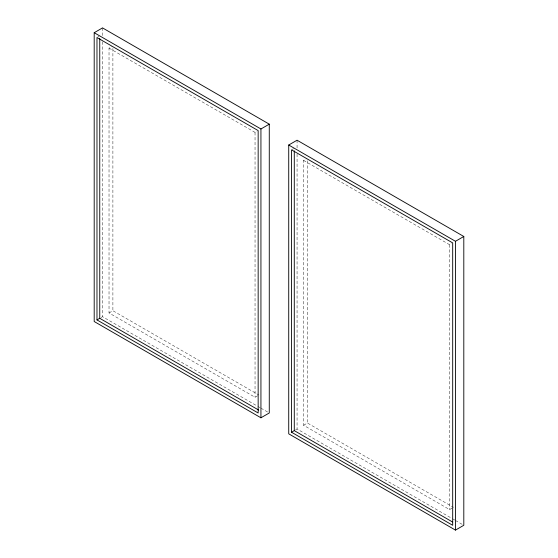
<?xml version="1.0" encoding="UTF-8"?>
<svg xmlns="http://www.w3.org/2000/svg" width="558" height="558" viewBox="0 0 558 558"><rect width="100%" height="100%" fill="white"/><g stroke="black" fill="none" stroke-linecap="round" stroke-linejoin="round"><path stroke-width="0.42" stroke-dasharray="2.79 2.09" d="M97.671 37.128L99.059 36.326M257.622 395.768L255.041 397.261L109.026 312.961L109.026 48.086L111.607 46.593M109.026 48.086L255.041 132.386L256.973 131.269M292.204 149.439L293.592 148.637M452.154 508.08L449.574 509.573L303.559 425.273L303.559 160.397L306.14 158.904M101.144 317.509L102.532 316.707L257.203 406.008M109.026 312.961L112.897 310.722L258.912 395.022M303.559 160.397L449.574 244.697L451.506 243.581M295.677 429.82L297.065 429.018L451.736 518.319M303.559 425.273L307.43 423.034L453.445 507.334M257.956 406.44L260.216 407.745M260.977 408.184L267.763 412.104M452.489 518.752L454.749 520.056M455.509 520.495L462.296 524.415M449.574 244.697L449.574 509.573M307.43 160.774L307.43 423.034M297.065 140.211L297.065 148.044M297.065 154.134L297.065 429.018M255.041 132.386L255.041 397.261M112.897 48.462L112.897 310.722M102.532 27.9L102.532 35.726M102.532 41.815L102.532 316.707"/><path stroke-width="0.84" d="M94.197 32.713L102.532 27.9L269.277 124.169L269.277 412.976L260.935 417.789L94.197 321.52L94.197 32.713L260.935 128.982L269.277 124.169M288.723 145.024L297.065 140.211L463.803 236.48L463.803 525.287L455.468 530.1L288.723 433.831L288.723 145.024L455.468 241.293L463.803 236.48M96.973 319.915L258.159 412.976L258.159 130.586L96.973 37.526L96.973 319.915L99.749 318.311L258.675 410.067M291.506 432.227L452.691 525.287L452.691 242.897L291.506 149.837L291.506 432.227L294.282 430.623L452.454 521.939M455.468 241.293L455.468 530.1M294.282 150.848L294.282 430.623M260.935 128.982L260.935 417.789M99.749 38.537L99.749 318.311"/></g></svg>
